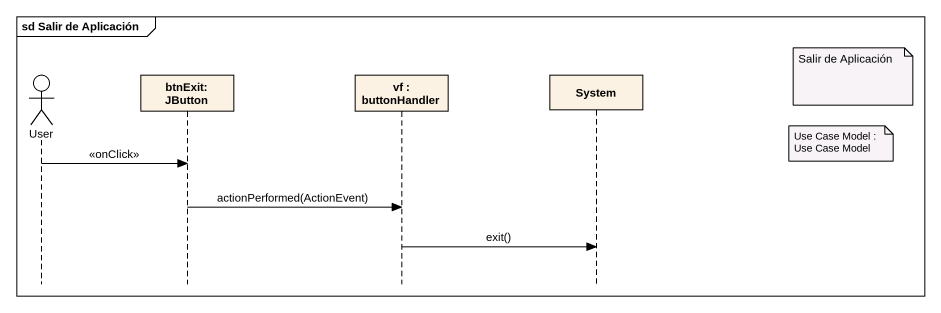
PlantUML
@startuml
mainframe sd Salir de Aplicación
hide footbox
actor User
participant "btnExit: JButton" as btnExit_JButton
participant "vf : buttonHandler" as vf
participant System

note right of System : Salir de Aplicación
note right of System : Use Case Model : Use Case Model
User -> btnExit_JButton : <<onClick>>
btnExit_JButton -> vf : actionPerformed(ActionEvent)
vf -> System : exit()
@enduml
